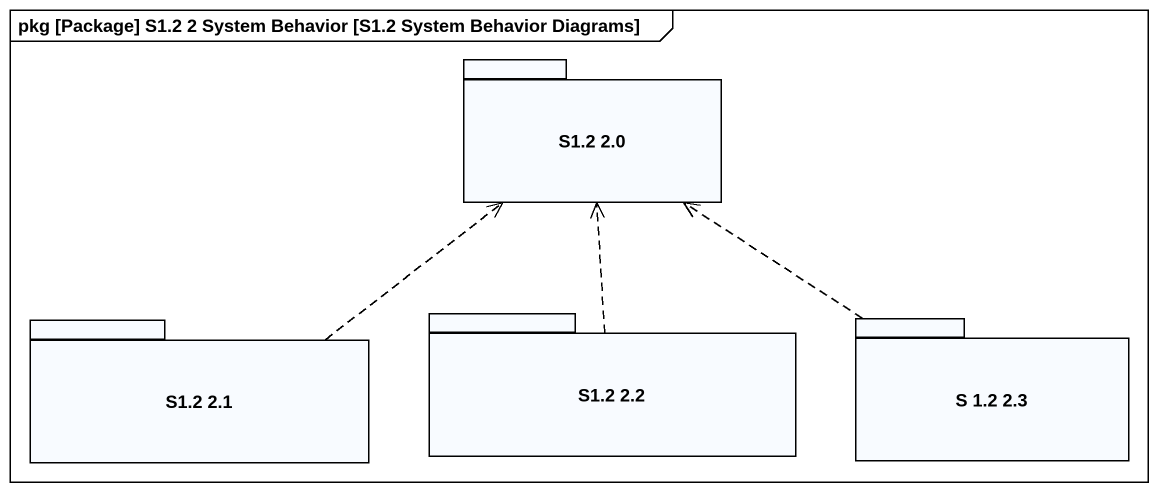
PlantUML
@startuml
mainframe pkg [Package] S1.2 2 System Behavior [S1.2 System Behavior Diagrams]
package "S1.2 2.0" as S1_2_2_0 {
}
package "S1.2 2.1" as S1_2_2_1 {
}
package "S1.2 2.2" as S1_2_2_2 {
}
package "S 1.2 2.3" as S_1_2_2_3 {
}
S1_2_2_1 .up.> S1_2_2_0
S1_2_2_2 .up.> S1_2_2_0
S_1_2_2_3 .up.> S1_2_2_0
@enduml
